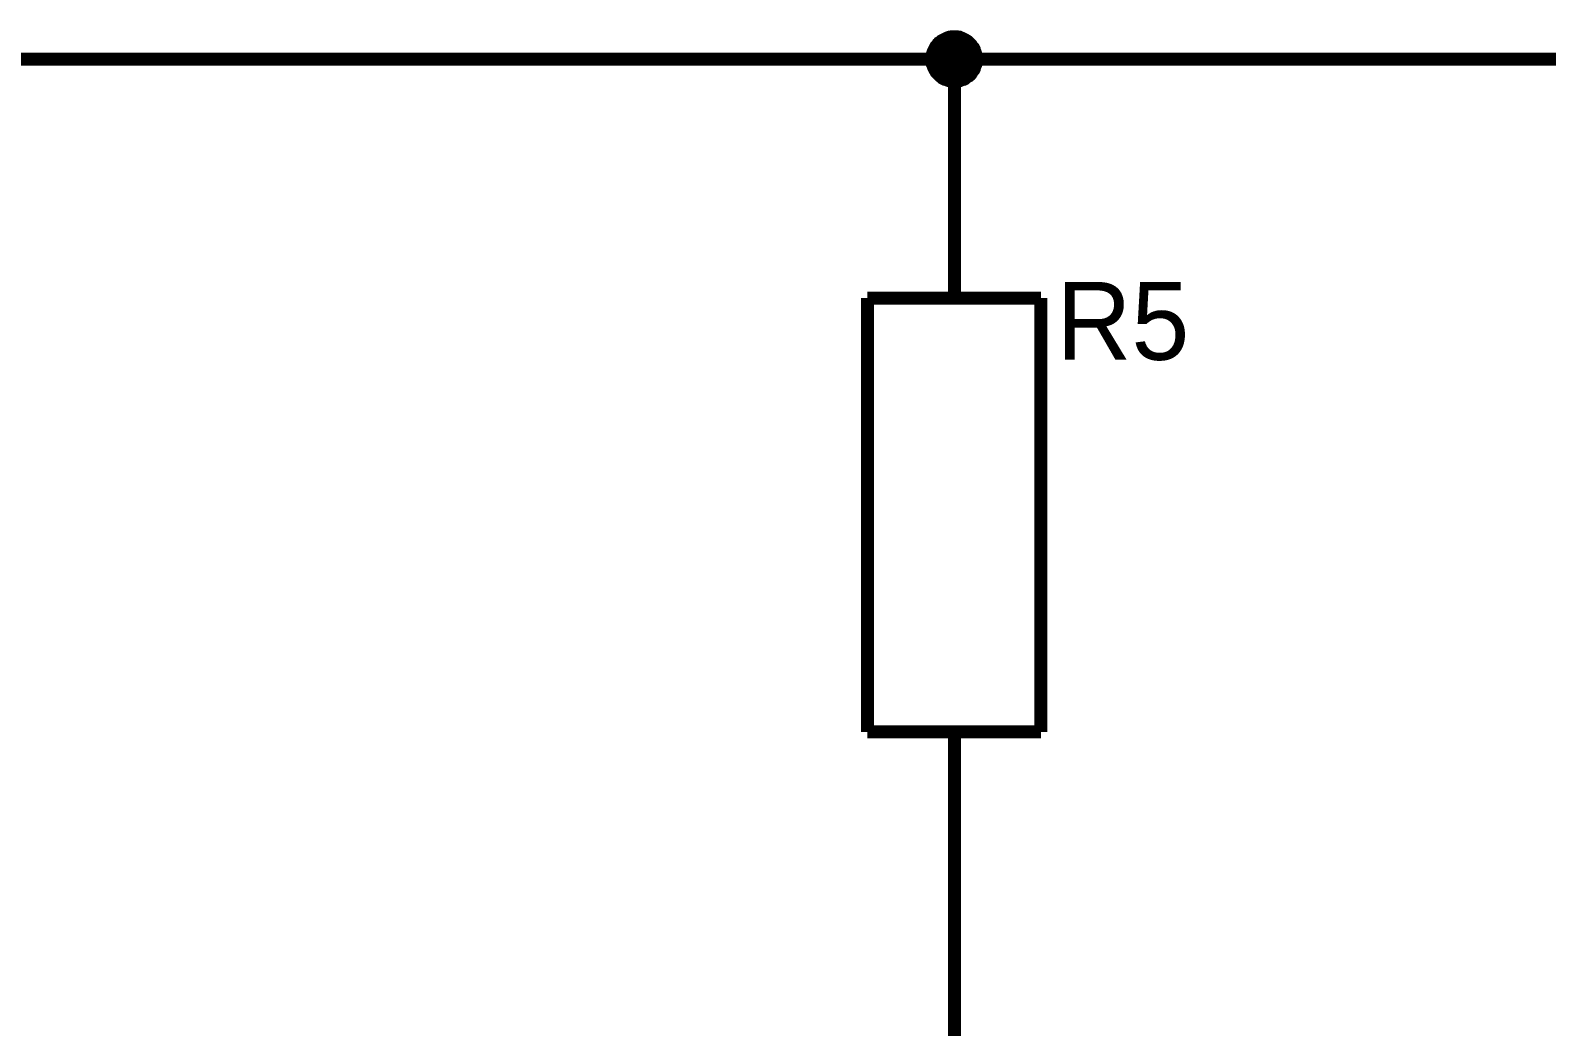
# Model space of a CAD drawing. Header units: inches. Extents: x 0 to 420, y 0 to 297.
# Drawn here: x 120.24 to 155.18, y 194.71 to 217.66 of the extents above; entities that cross this region are included whole.
import ezdxf

# ---------------------------------------------------------------- set-up
doc = ezdxf.new("R2010")
doc.units = ezdxf.units.IN
doc.layers.add('Sheet', color=255, linetype='Continuous')

msp = doc.modelspace()

# ---------------------------------------------------------------- linework, layer by layer
at = {"layer": 'Sheet'}
for points, const_width in [([(141.015, 216.992), (141.015, 217.014), (141.015, 217.048), (141.027, 217.07), (141.027, 217.093), (141.027, 217.115), (141.038, 217.149), (141.049, 217.171), (141.06, 217.194), (141.071, 217.216), (141.083, 217.238), (141.094, 217.261), (141.105, 217.283), (141.116, 217.294), (141.139, 217.317), (141.15, 217.339), (141.172, 217.35), (141.183, 217.373), (141.206, 217.384), (141.228, 217.406), (141.239, 217.418), (141.262, 217.429), (141.284, 217.44), (141.307, 217.451), (141.329, 217.462), (141.351, 217.474), (141.374, 217.485), (141.407, 217.496), (141.43, 217.496), (141.452, 217.496), (141.475, 217.507), (141.508, 217.507), (141.531, 217.507)], 0.3), ([(141.015, 216.992), (141.015, 217.014), (141.015, 217.048), (141.027, 217.07), (141.027, 217.093), (141.027, 217.115), (141.038, 217.149), (141.049, 217.171), (141.06, 217.194), (141.071, 217.216), (141.083, 217.238), (141.094, 217.261), (141.105, 217.283), (141.116, 217.294), (141.139, 217.317), (141.15, 217.339), (141.172, 217.35), (141.183, 217.373), (141.206, 217.384), (141.228, 217.406), (141.239, 217.418), (141.262, 217.429), (141.284, 217.44), (141.307, 217.451), (141.329, 217.462), (141.351, 217.474), (141.374, 217.485), (141.407, 217.496), (141.43, 217.496), (141.452, 217.496), (141.475, 217.507), (141.508, 217.507), (141.531, 217.507)], 0.3), ([(141.015, 216.992), (141.015, 217.014), (141.015, 217.048), (141.027, 217.07), (141.027, 217.093), (141.027, 217.115), (141.038, 217.149), (141.049, 217.171), (141.06, 217.194), (141.071, 217.216), (141.083, 217.238), (141.094, 217.261), (141.105, 217.283), (141.116, 217.294), (141.139, 217.317), (141.15, 217.339), (141.172, 217.35), (141.183, 217.373), (141.206, 217.384), (141.228, 217.406), (141.239, 217.418), (141.262, 217.429), (141.284, 217.44), (141.307, 217.451), (141.329, 217.462), (141.351, 217.474), (141.374, 217.485), (141.407, 217.496), (141.43, 217.496), (141.452, 217.496), (141.475, 217.507), (141.508, 217.507), (141.531, 217.507)], 0.3), ([(141.015, 216.992), (141.015, 217.014), (141.015, 217.048), (141.027, 217.07), (141.027, 217.093), (141.027, 217.115), (141.038, 217.149), (141.049, 217.171), (141.06, 217.194), (141.071, 217.216), (141.083, 217.238), (141.094, 217.261), (141.105, 217.283), (141.116, 217.294), (141.139, 217.317), (141.15, 217.339), (141.172, 217.35), (141.183, 217.373), (141.206, 217.384), (141.228, 217.406), (141.239, 217.418), (141.262, 217.429), (141.284, 217.44), (141.307, 217.451), (141.329, 217.462), (141.351, 217.474), (141.374, 217.485), (141.407, 217.496), (141.43, 217.496), (141.452, 217.496), (141.475, 217.507), (141.508, 217.507), (141.531, 217.507)], 0.3), ([(141.015, 216.992), (141.015, 217.014), (141.015, 217.048), (141.027, 217.07), (141.027, 217.093), (141.027, 217.115), (141.038, 217.149), (141.049, 217.171), (141.06, 217.194), (141.071, 217.216), (141.083, 217.238), (141.094, 217.261), (141.105, 217.283), (141.116, 217.294), (141.139, 217.317), (141.15, 217.339), (141.172, 217.35), (141.183, 217.373), (141.206, 217.384), (141.228, 217.406), (141.239, 217.418), (141.262, 217.429), (141.284, 217.44), (141.307, 217.451), (141.329, 217.462), (141.351, 217.474), (141.374, 217.485), (141.407, 217.496), (141.43, 217.496), (141.452, 217.496), (141.475, 217.507), (141.508, 217.507), (141.531, 217.507)], 0.0991), ([(141.015, 216.992), (141.015, 217.014), (141.015, 217.048), (141.027, 217.07), (141.027, 217.093), (141.027, 217.115), (141.038, 217.149), (141.049, 217.171), (141.06, 217.194), (141.071, 217.216), (141.083, 217.238), (141.094, 217.261), (141.105, 217.283), (141.116, 217.294), (141.139, 217.317), (141.15, 217.339), (141.172, 217.35), (141.183, 217.373), (141.206, 217.384), (141.228, 217.406), (141.239, 217.418), (141.262, 217.429), (141.284, 217.44), (141.307, 217.451), (141.329, 217.462), (141.351, 217.474), (141.374, 217.485), (141.407, 217.496), (141.43, 217.496), (141.452, 217.496), (141.475, 217.507), (141.508, 217.507), (141.531, 217.507)], 0.0991), ([(141.015, 216.992), (141.015, 217.014), (141.015, 217.048), (141.027, 217.07), (141.027, 217.093), (141.027, 217.115), (141.038, 217.149), (141.049, 217.171), (141.06, 217.194), (141.071, 217.216), (141.083, 217.238), (141.094, 217.261), (141.105, 217.283), (141.116, 217.294), (141.139, 217.317), (141.15, 217.339), (141.172, 217.35), (141.183, 217.373), (141.206, 217.384), (141.228, 217.406), (141.239, 217.418), (141.262, 217.429), (141.284, 217.44), (141.307, 217.451), (141.329, 217.462), (141.351, 217.474), (141.374, 217.485), (141.407, 217.496), (141.43, 217.496), (141.452, 217.496), (141.475, 217.507), (141.508, 217.507), (141.531, 217.507)], 0.0991), ([(141.015, 216.992), (141.015, 217.014), (141.015, 217.048), (141.027, 217.07), (141.027, 217.093), (141.027, 217.115), (141.038, 217.149), (141.049, 217.171), (141.06, 217.194), (141.071, 217.216), (141.083, 217.238), (141.094, 217.261), (141.105, 217.283), (141.116, 217.294), (141.139, 217.317), (141.15, 217.339), (141.172, 217.35), (141.183, 217.373), (141.206, 217.384), (141.228, 217.406), (141.239, 217.418), (141.262, 217.429), (141.284, 217.44), (141.307, 217.451), (141.329, 217.462), (141.351, 217.474), (141.374, 217.485), (141.407, 217.496), (141.43, 217.496), (141.452, 217.496), (141.475, 217.507), (141.508, 217.507), (141.531, 217.507)], 0.0991), ([(141.531, 217.507), (141.531, 217.507)], 0.3), ([(141.531, 217.507), (141.553, 217.507), (141.586, 217.507), (141.609, 217.496), (141.631, 217.496), (141.654, 217.496), (141.676, 217.485), (141.71, 217.474), (141.732, 217.462), (141.754, 217.451), (141.777, 217.44), (141.788, 217.429), (141.81, 217.418), (141.833, 217.406), (141.855, 217.384), (141.866, 217.373), (141.889, 217.35), (141.9, 217.339), (141.922, 217.317), (141.934, 217.294), (141.945, 217.283), (141.967, 217.261), (141.978, 217.238), (141.99, 217.216), (141.99, 217.194), (142.001, 217.171), (142.012, 217.149), (142.023, 217.115), (142.023, 217.093), (142.023, 217.07), (142.034, 217.048), (142.034, 217.014), (142.034, 216.992)], 0.3), ([(141.531, 217.507), (141.531, 217.507)], 0.3), ([(141.531, 217.507), (141.553, 217.507), (141.586, 217.507), (141.609, 217.496), (141.631, 217.496), (141.654, 217.496), (141.676, 217.485), (141.71, 217.474), (141.732, 217.462), (141.754, 217.451), (141.777, 217.44), (141.788, 217.429), (141.81, 217.418), (141.833, 217.406), (141.855, 217.384), (141.866, 217.373), (141.889, 217.35), (141.9, 217.339), (141.922, 217.317), (141.934, 217.294), (141.945, 217.283), (141.967, 217.261), (141.978, 217.238), (141.99, 217.216), (141.99, 217.194), (142.001, 217.171), (142.012, 217.149), (142.023, 217.115), (142.023, 217.093), (142.023, 217.07), (142.034, 217.048), (142.034, 217.014), (142.034, 216.992)], 0.3), ([(141.531, 217.507), (141.531, 217.507)], 0.3), ([(141.531, 217.507), (141.553, 217.507), (141.586, 217.507), (141.609, 217.496), (141.631, 217.496), (141.654, 217.496), (141.676, 217.485), (141.71, 217.474), (141.732, 217.462), (141.754, 217.451), (141.777, 217.44), (141.788, 217.429), (141.81, 217.418), (141.833, 217.406), (141.855, 217.384), (141.866, 217.373), (141.889, 217.35), (141.9, 217.339), (141.922, 217.317), (141.934, 217.294), (141.945, 217.283), (141.967, 217.261), (141.978, 217.238), (141.99, 217.216), (141.99, 217.194), (142.001, 217.171), (142.012, 217.149), (142.023, 217.115), (142.023, 217.093), (142.023, 217.07), (142.034, 217.048), (142.034, 217.014), (142.034, 216.992)], 0.3), ([(141.531, 217.507), (141.531, 217.507)], 0.3), ([(141.531, 217.507), (141.553, 217.507), (141.586, 217.507), (141.609, 217.496), (141.631, 217.496), (141.654, 217.496), (141.676, 217.485), (141.71, 217.474), (141.732, 217.462), (141.754, 217.451), (141.777, 217.44), (141.788, 217.429), (141.81, 217.418), (141.833, 217.406), (141.855, 217.384), (141.866, 217.373), (141.889, 217.35), (141.9, 217.339), (141.922, 217.317), (141.934, 217.294), (141.945, 217.283), (141.967, 217.261), (141.978, 217.238), (141.99, 217.216), (141.99, 217.194), (142.001, 217.171), (142.012, 217.149), (142.023, 217.115), (142.023, 217.093), (142.023, 217.07), (142.034, 217.048), (142.034, 217.014), (142.034, 216.992)], 0.3), ([(141.531, 217.507), (141.531, 217.507)], 0.0991), ([(141.531, 217.507), (141.553, 217.507), (141.586, 217.507), (141.609, 217.496), (141.631, 217.496), (141.654, 217.496), (141.676, 217.485), (141.71, 217.474), (141.732, 217.462), (141.754, 217.451), (141.777, 217.44), (141.788, 217.429), (141.81, 217.418), (141.833, 217.406), (141.855, 217.384), (141.866, 217.373), (141.889, 217.35), (141.9, 217.339), (141.922, 217.317), (141.934, 217.294), (141.945, 217.283), (141.967, 217.261), (141.978, 217.238), (141.99, 217.216), (141.99, 217.194), (142.001, 217.171), (142.012, 217.149), (142.023, 217.115), (142.023, 217.093), (142.023, 217.07), (142.034, 217.048), (142.034, 217.014), (142.034, 216.992)], 0.0991), ([(141.531, 217.507), (141.531, 217.507)], 0.0991), ([(141.531, 217.507), (141.553, 217.507), (141.586, 217.507), (141.609, 217.496), (141.631, 217.496), (141.654, 217.496), (141.676, 217.485), (141.71, 217.474), (141.732, 217.462), (141.754, 217.451), (141.777, 217.44), (141.788, 217.429), (141.81, 217.418), (141.833, 217.406), (141.855, 217.384), (141.866, 217.373), (141.889, 217.35), (141.9, 217.339), (141.922, 217.317), (141.934, 217.294), (141.945, 217.283), (141.967, 217.261), (141.978, 217.238), (141.99, 217.216), (141.99, 217.194), (142.001, 217.171), (142.012, 217.149), (142.023, 217.115), (142.023, 217.093), (142.023, 217.07), (142.034, 217.048), (142.034, 217.014), (142.034, 216.992)], 0.0991), ([(141.531, 217.507), (141.531, 217.507)], 0.0991), ([(141.531, 217.507), (141.553, 217.507), (141.586, 217.507), (141.609, 217.496), (141.631, 217.496), (141.654, 217.496), (141.676, 217.485), (141.71, 217.474), (141.732, 217.462), (141.754, 217.451), (141.777, 217.44), (141.788, 217.429), (141.81, 217.418), (141.833, 217.406), (141.855, 217.384), (141.866, 217.373), (141.889, 217.35), (141.9, 217.339), (141.922, 217.317), (141.934, 217.294), (141.945, 217.283), (141.967, 217.261), (141.978, 217.238), (141.99, 217.216), (141.99, 217.194), (142.001, 217.171), (142.012, 217.149), (142.023, 217.115), (142.023, 217.093), (142.023, 217.07), (142.034, 217.048), (142.034, 217.014), (142.034, 216.992)], 0.0991), ([(141.531, 217.507), (141.531, 217.507)], 0.0991), ([(141.531, 217.507), (141.553, 217.507), (141.586, 217.507), (141.609, 217.496), (141.631, 217.496), (141.654, 217.496), (141.676, 217.485), (141.71, 217.474), (141.732, 217.462), (141.754, 217.451), (141.777, 217.44), (141.788, 217.429), (141.81, 217.418), (141.833, 217.406), (141.855, 217.384), (141.866, 217.373), (141.889, 217.35), (141.9, 217.339), (141.922, 217.317), (141.934, 217.294), (141.945, 217.283), (141.967, 217.261), (141.978, 217.238), (141.99, 217.216), (141.99, 217.194), (142.001, 217.171), (142.012, 217.149), (142.023, 217.115), (142.023, 217.093), (142.023, 217.07), (142.034, 217.048), (142.034, 217.014), (142.034, 216.992)], 0.0991), ([(105.045, 216.992), (141.531, 216.992), (223.506, 216.992)], 0.3), ([(141.531, 216.488), (141.508, 216.488), (141.475, 216.488), (141.452, 216.499), (141.43, 216.499), (141.407, 216.499), (141.374, 216.51), (141.351, 216.521), (141.329, 216.533), (141.307, 216.533), (141.284, 216.544), (141.262, 216.555), (141.239, 216.577), (141.228, 216.589), (141.206, 216.6), (141.183, 216.622), (141.172, 216.633), (141.15, 216.656), (141.139, 216.667), (141.116, 216.689), (141.105, 216.712), (141.094, 216.734), (141.083, 216.745), (141.071, 216.768), (141.06, 216.79), (141.049, 216.813), (141.038, 216.846), (141.027, 216.869), (141.027, 216.891), (141.027, 216.914), (141.015, 216.936), (141.015, 216.97), (141.015, 216.992)], 0.3), ([(141.015, 216.992), (141.015, 216.992)], 0.3), ([(141.531, 216.488), (141.508, 216.488), (141.475, 216.488), (141.452, 216.499), (141.43, 216.499), (141.407, 216.499), (141.374, 216.51), (141.351, 216.521), (141.329, 216.533), (141.307, 216.533), (141.284, 216.544), (141.262, 216.555), (141.239, 216.577), (141.228, 216.589), (141.206, 216.6), (141.183, 216.622), (141.172, 216.633), (141.15, 216.656), (141.139, 216.667), (141.116, 216.689), (141.105, 216.712), (141.094, 216.734), (141.083, 216.745), (141.071, 216.768), (141.06, 216.79), (141.049, 216.813), (141.038, 216.846), (141.027, 216.869), (141.027, 216.891), (141.027, 216.914), (141.015, 216.936), (141.015, 216.97), (141.015, 216.992)], 0.3), ([(141.015, 216.992), (141.015, 216.992)], 0.3), ([(141.531, 216.488), (141.508, 216.488), (141.475, 216.488), (141.452, 216.499), (141.43, 216.499), (141.407, 216.499), (141.374, 216.51), (141.351, 216.521), (141.329, 216.533), (141.307, 216.533), (141.284, 216.544), (141.262, 216.555), (141.239, 216.577), (141.228, 216.589), (141.206, 216.6), (141.183, 216.622), (141.172, 216.633), (141.15, 216.656), (141.139, 216.667), (141.116, 216.689), (141.105, 216.712), (141.094, 216.734), (141.083, 216.745), (141.071, 216.768), (141.06, 216.79), (141.049, 216.813), (141.038, 216.846), (141.027, 216.869), (141.027, 216.891), (141.027, 216.914), (141.015, 216.936), (141.015, 216.97), (141.015, 216.992)], 0.3), ([(141.015, 216.992), (141.015, 216.992)], 0.3), ([(141.531, 216.488), (141.508, 216.488), (141.475, 216.488), (141.452, 216.499), (141.43, 216.499), (141.407, 216.499), (141.374, 216.51), (141.351, 216.521), (141.329, 216.533), (141.307, 216.533), (141.284, 216.544), (141.262, 216.555), (141.239, 216.577), (141.228, 216.589), (141.206, 216.6), (141.183, 216.622), (141.172, 216.633), (141.15, 216.656), (141.139, 216.667), (141.116, 216.689), (141.105, 216.712), (141.094, 216.734), (141.083, 216.745), (141.071, 216.768), (141.06, 216.79), (141.049, 216.813), (141.038, 216.846), (141.027, 216.869), (141.027, 216.891), (141.027, 216.914), (141.015, 216.936), (141.015, 216.97), (141.015, 216.992)], 0.3), ([(141.015, 216.992), (141.015, 216.992)], 0.3), ([(141.531, 216.488), (141.508, 216.488), (141.475, 216.488), (141.452, 216.499), (141.43, 216.499), (141.407, 216.499), (141.374, 216.51), (141.351, 216.521), (141.329, 216.533), (141.307, 216.533), (141.284, 216.544), (141.262, 216.555), (141.239, 216.577), (141.228, 216.589), (141.206, 216.6), (141.183, 216.622), (141.172, 216.633), (141.15, 216.656), (141.139, 216.667), (141.116, 216.689), (141.105, 216.712), (141.094, 216.734), (141.083, 216.745), (141.071, 216.768), (141.06, 216.79), (141.049, 216.813), (141.038, 216.846), (141.027, 216.869), (141.027, 216.891), (141.027, 216.914), (141.015, 216.936), (141.015, 216.97), (141.015, 216.992)], 0.0991), ([(141.015, 216.992), (141.015, 216.992)], 0.0991), ([(141.531, 216.488), (141.508, 216.488), (141.475, 216.488), (141.452, 216.499), (141.43, 216.499), (141.407, 216.499), (141.374, 216.51), (141.351, 216.521), (141.329, 216.533), (141.307, 216.533), (141.284, 216.544), (141.262, 216.555), (141.239, 216.577), (141.228, 216.589), (141.206, 216.6), (141.183, 216.622), (141.172, 216.633), (141.15, 216.656), (141.139, 216.667), (141.116, 216.689), (141.105, 216.712), (141.094, 216.734), (141.083, 216.745), (141.071, 216.768), (141.06, 216.79), (141.049, 216.813), (141.038, 216.846), (141.027, 216.869), (141.027, 216.891), (141.027, 216.914), (141.015, 216.936), (141.015, 216.97), (141.015, 216.992)], 0.0991), ([(141.015, 216.992), (141.015, 216.992)], 0.0991), ([(141.531, 216.488), (141.508, 216.488), (141.475, 216.488), (141.452, 216.499), (141.43, 216.499), (141.407, 216.499), (141.374, 216.51), (141.351, 216.521), (141.329, 216.533), (141.307, 216.533), (141.284, 216.544), (141.262, 216.555), (141.239, 216.577), (141.228, 216.589), (141.206, 216.6), (141.183, 216.622), (141.172, 216.633), (141.15, 216.656), (141.139, 216.667), (141.116, 216.689), (141.105, 216.712), (141.094, 216.734), (141.083, 216.745), (141.071, 216.768), (141.06, 216.79), (141.049, 216.813), (141.038, 216.846), (141.027, 216.869), (141.027, 216.891), (141.027, 216.914), (141.015, 216.936), (141.015, 216.97), (141.015, 216.992)], 0.0991), ([(141.015, 216.992), (141.015, 216.992)], 0.0991), ([(141.531, 216.488), (141.508, 216.488), (141.475, 216.488), (141.452, 216.499), (141.43, 216.499), (141.407, 216.499), (141.374, 216.51), (141.351, 216.521), (141.329, 216.533), (141.307, 216.533), (141.284, 216.544), (141.262, 216.555), (141.239, 216.577), (141.228, 216.589), (141.206, 216.6), (141.183, 216.622), (141.172, 216.633), (141.15, 216.656), (141.139, 216.667), (141.116, 216.689), (141.105, 216.712), (141.094, 216.734), (141.083, 216.745), (141.071, 216.768), (141.06, 216.79), (141.049, 216.813), (141.038, 216.846), (141.027, 216.869), (141.027, 216.891), (141.027, 216.914), (141.015, 216.936), (141.015, 216.97), (141.015, 216.992)], 0.0991), ([(141.015, 216.992), (141.015, 216.992)], 0.0991), ([(141.531, 216.992), (141.531, 216.499)], 0.3), ([(142.034, 216.992), (142.034, 216.97), (142.034, 216.936), (142.023, 216.914), (142.023, 216.891), (142.023, 216.869), (142.012, 216.846), (142.001, 216.813), (141.99, 216.79), (141.99, 216.768), (141.978, 216.745), (141.967, 216.734), (141.945, 216.712), (141.934, 216.689), (141.922, 216.667), (141.9, 216.656), (141.889, 216.633), (141.866, 216.622), (141.855, 216.6), (141.833, 216.589), (141.81, 216.577), (141.788, 216.555), (141.777, 216.544), (141.754, 216.533), (141.732, 216.533), (141.71, 216.521), (141.676, 216.51), (141.654, 216.499), (141.631, 216.499), (141.609, 216.499), (141.586, 216.488), (141.553, 216.488), (141.531, 216.488)], 0.3), ([(142.034, 216.992), (142.034, 216.97), (142.034, 216.936), (142.023, 216.914), (142.023, 216.891), (142.023, 216.869), (142.012, 216.846), (142.001, 216.813), (141.99, 216.79), (141.99, 216.768), (141.978, 216.745), (141.967, 216.734), (141.945, 216.712), (141.934, 216.689), (141.922, 216.667), (141.9, 216.656), (141.889, 216.633), (141.866, 216.622), (141.855, 216.6), (141.833, 216.589), (141.81, 216.577), (141.788, 216.555), (141.777, 216.544), (141.754, 216.533), (141.732, 216.533), (141.71, 216.521), (141.676, 216.51), (141.654, 216.499), (141.631, 216.499), (141.609, 216.499), (141.586, 216.488), (141.553, 216.488), (141.531, 216.488)], 0.3), ([(142.034, 216.992), (142.034, 216.97), (142.034, 216.936), (142.023, 216.914), (142.023, 216.891), (142.023, 216.869), (142.012, 216.846), (142.001, 216.813), (141.99, 216.79), (141.99, 216.768), (141.978, 216.745), (141.967, 216.734), (141.945, 216.712), (141.934, 216.689), (141.922, 216.667), (141.9, 216.656), (141.889, 216.633), (141.866, 216.622), (141.855, 216.6), (141.833, 216.589), (141.81, 216.577), (141.788, 216.555), (141.777, 216.544), (141.754, 216.533), (141.732, 216.533), (141.71, 216.521), (141.676, 216.51), (141.654, 216.499), (141.631, 216.499), (141.609, 216.499), (141.586, 216.488), (141.553, 216.488), (141.531, 216.488)], 0.3), ([(142.034, 216.992), (142.034, 216.97), (142.034, 216.936), (142.023, 216.914), (142.023, 216.891), (142.023, 216.869), (142.012, 216.846), (142.001, 216.813), (141.99, 216.79), (141.99, 216.768), (141.978, 216.745), (141.967, 216.734), (141.945, 216.712), (141.934, 216.689), (141.922, 216.667), (141.9, 216.656), (141.889, 216.633), (141.866, 216.622), (141.855, 216.6), (141.833, 216.589), (141.81, 216.577), (141.788, 216.555), (141.777, 216.544), (141.754, 216.533), (141.732, 216.533), (141.71, 216.521), (141.676, 216.51), (141.654, 216.499), (141.631, 216.499), (141.609, 216.499), (141.586, 216.488), (141.553, 216.488), (141.531, 216.488)], 0.3), ([(142.034, 216.992), (142.034, 216.97), (142.034, 216.936), (142.023, 216.914), (142.023, 216.891), (142.023, 216.869), (142.012, 216.846), (142.001, 216.813), (141.99, 216.79), (141.99, 216.768), (141.978, 216.745), (141.967, 216.734), (141.945, 216.712), (141.934, 216.689), (141.922, 216.667), (141.9, 216.656), (141.889, 216.633), (141.866, 216.622), (141.855, 216.6), (141.833, 216.589), (141.81, 216.577), (141.788, 216.555), (141.777, 216.544), (141.754, 216.533), (141.732, 216.533), (141.71, 216.521), (141.676, 216.51), (141.654, 216.499), (141.631, 216.499), (141.609, 216.499), (141.586, 216.488), (141.553, 216.488), (141.531, 216.488)], 0.0991), ([(142.034, 216.992), (142.034, 216.97), (142.034, 216.936), (142.023, 216.914), (142.023, 216.891), (142.023, 216.869), (142.012, 216.846), (142.001, 216.813), (141.99, 216.79), (141.99, 216.768), (141.978, 216.745), (141.967, 216.734), (141.945, 216.712), (141.934, 216.689), (141.922, 216.667), (141.9, 216.656), (141.889, 216.633), (141.866, 216.622), (141.855, 216.6), (141.833, 216.589), (141.81, 216.577), (141.788, 216.555), (141.777, 216.544), (141.754, 216.533), (141.732, 216.533), (141.71, 216.521), (141.676, 216.51), (141.654, 216.499), (141.631, 216.499), (141.609, 216.499), (141.586, 216.488), (141.553, 216.488), (141.531, 216.488)], 0.0991), ([(142.034, 216.992), (142.034, 216.97), (142.034, 216.936), (142.023, 216.914), (142.023, 216.891), (142.023, 216.869), (142.012, 216.846), (142.001, 216.813), (141.99, 216.79), (141.99, 216.768), (141.978, 216.745), (141.967, 216.734), (141.945, 216.712), (141.934, 216.689), (141.922, 216.667), (141.9, 216.656), (141.889, 216.633), (141.866, 216.622), (141.855, 216.6), (141.833, 216.589), (141.81, 216.577), (141.788, 216.555), (141.777, 216.544), (141.754, 216.533), (141.732, 216.533), (141.71, 216.521), (141.676, 216.51), (141.654, 216.499), (141.631, 216.499), (141.609, 216.499), (141.586, 216.488), (141.553, 216.488), (141.531, 216.488)], 0.0991), ([(142.034, 216.992), (142.034, 216.97), (142.034, 216.936), (142.023, 216.914), (142.023, 216.891), (142.023, 216.869), (142.012, 216.846), (142.001, 216.813), (141.99, 216.79), (141.99, 216.768), (141.978, 216.745), (141.967, 216.734), (141.945, 216.712), (141.934, 216.689), (141.922, 216.667), (141.9, 216.656), (141.889, 216.633), (141.866, 216.622), (141.855, 216.6), (141.833, 216.589), (141.81, 216.577), (141.788, 216.555), (141.777, 216.544), (141.754, 216.533), (141.732, 216.533), (141.71, 216.521), (141.676, 216.51), (141.654, 216.499), (141.631, 216.499), (141.609, 216.499), (141.586, 216.488), (141.553, 216.488), (141.531, 216.488)], 0.0991), ([(142.034, 216.992), (142.034, 216.992), (142.034, 216.992), (142.034, 216.992), (142.034, 216.992), (142.034, 216.992), (142.034, 216.992), (142.034, 216.992), (142.034, 216.992), (142.034, 216.992), (142.034, 216.992), (142.034, 216.992), (142.034, 216.992), (142.034, 216.992), (142.034, 216.992), (142.034, 216.992), (142.034, 216.992), (142.034, 216.992), (142.034, 216.992), (142.034, 216.992), (142.034, 216.992), (142.034, 216.992), (142.034, 216.992), (142.034, 216.992), (142.034, 216.992), (142.034, 216.992), (142.034, 216.992), (142.034, 216.992), (142.034, 216.992), (142.034, 216.992), (142.034, 216.992), (142.034, 216.992), (142.034, 216.992)], 0.3), ([(142.034, 216.992), (142.034, 216.992)], 0.3), ([(142.034, 216.992), (142.034, 216.992), (142.034, 216.992), (142.034, 216.992), (142.034, 216.992), (142.034, 216.992), (142.034, 216.992), (142.034, 216.992), (142.034, 216.992), (142.034, 216.992), (142.034, 216.992), (142.034, 216.992), (142.034, 216.992), (142.034, 216.992), (142.034, 216.992), (142.034, 216.992), (142.034, 216.992), (142.034, 216.992), (142.034, 216.992), (142.034, 216.992), (142.034, 216.992), (142.034, 216.992), (142.034, 216.992), (142.034, 216.992), (142.034, 216.992), (142.034, 216.992), (142.034, 216.992), (142.034, 216.992), (142.034, 216.992), (142.034, 216.992), (142.034, 216.992), (142.034, 216.992), (142.034, 216.992)], 0.3), ([(142.034, 216.992), (142.034, 216.992)], 0.3), ([(142.034, 216.992), (142.034, 216.992), (142.034, 216.992), (142.034, 216.992), (142.034, 216.992), (142.034, 216.992), (142.034, 216.992), (142.034, 216.992), (142.034, 216.992), (142.034, 216.992), (142.034, 216.992), (142.034, 216.992), (142.034, 216.992), (142.034, 216.992), (142.034, 216.992), (142.034, 216.992), (142.034, 216.992), (142.034, 216.992), (142.034, 216.992), (142.034, 216.992), (142.034, 216.992), (142.034, 216.992), (142.034, 216.992), (142.034, 216.992), (142.034, 216.992), (142.034, 216.992), (142.034, 216.992), (142.034, 216.992), (142.034, 216.992), (142.034, 216.992), (142.034, 216.992), (142.034, 216.992), (142.034, 216.992)], 0.3), ([(142.034, 216.992), (142.034, 216.992)], 0.3), ([(142.034, 216.992), (142.034, 216.992), (142.034, 216.992), (142.034, 216.992), (142.034, 216.992), (142.034, 216.992), (142.034, 216.992), (142.034, 216.992), (142.034, 216.992), (142.034, 216.992), (142.034, 216.992), (142.034, 216.992), (142.034, 216.992), (142.034, 216.992), (142.034, 216.992), (142.034, 216.992), (142.034, 216.992), (142.034, 216.992), (142.034, 216.992), (142.034, 216.992), (142.034, 216.992), (142.034, 216.992), (142.034, 216.992), (142.034, 216.992), (142.034, 216.992), (142.034, 216.992), (142.034, 216.992), (142.034, 216.992), (142.034, 216.992), (142.034, 216.992), (142.034, 216.992), (142.034, 216.992), (142.034, 216.992)], 0.3), ([(142.034, 216.992), (142.034, 216.992)], 0.3), ([(142.034, 216.992), (142.034, 216.992), (142.034, 216.992), (142.034, 216.992), (142.034, 216.992), (142.034, 216.992), (142.034, 216.992), (142.034, 216.992), (142.034, 216.992), (142.034, 216.992), (142.034, 216.992), (142.034, 216.992), (142.034, 216.992), (142.034, 216.992), (142.034, 216.992), (142.034, 216.992), (142.034, 216.992), (142.034, 216.992), (142.034, 216.992), (142.034, 216.992), (142.034, 216.992), (142.034, 216.992), (142.034, 216.992), (142.034, 216.992), (142.034, 216.992), (142.034, 216.992), (142.034, 216.992), (142.034, 216.992), (142.034, 216.992), (142.034, 216.992), (142.034, 216.992), (142.034, 216.992), (142.034, 216.992)], 0.0991), ([(142.034, 216.992), (142.034, 216.992)], 0.0991), ([(142.034, 216.992), (142.034, 216.992), (142.034, 216.992), (142.034, 216.992), (142.034, 216.992), (142.034, 216.992), (142.034, 216.992), (142.034, 216.992), (142.034, 216.992), (142.034, 216.992), (142.034, 216.992), (142.034, 216.992), (142.034, 216.992), (142.034, 216.992), (142.034, 216.992), (142.034, 216.992), (142.034, 216.992), (142.034, 216.992), (142.034, 216.992), (142.034, 216.992), (142.034, 216.992), (142.034, 216.992), (142.034, 216.992), (142.034, 216.992), (142.034, 216.992), (142.034, 216.992), (142.034, 216.992), (142.034, 216.992), (142.034, 216.992), (142.034, 216.992), (142.034, 216.992), (142.034, 216.992), (142.034, 216.992)], 0.0991), ([(142.034, 216.992), (142.034, 216.992)], 0.0991), ([(142.034, 216.992), (142.034, 216.992), (142.034, 216.992), (142.034, 216.992), (142.034, 216.992), (142.034, 216.992), (142.034, 216.992), (142.034, 216.992), (142.034, 216.992), (142.034, 216.992), (142.034, 216.992), (142.034, 216.992), (142.034, 216.992), (142.034, 216.992), (142.034, 216.992), (142.034, 216.992), (142.034, 216.992), (142.034, 216.992), (142.034, 216.992), (142.034, 216.992), (142.034, 216.992), (142.034, 216.992), (142.034, 216.992), (142.034, 216.992), (142.034, 216.992), (142.034, 216.992), (142.034, 216.992), (142.034, 216.992), (142.034, 216.992), (142.034, 216.992), (142.034, 216.992), (142.034, 216.992), (142.034, 216.992)], 0.0991), ([(142.034, 216.992), (142.034, 216.992)], 0.0991), ([(142.034, 216.992), (142.034, 216.992), (142.034, 216.992), (142.034, 216.992), (142.034, 216.992), (142.034, 216.992), (142.034, 216.992), (142.034, 216.992), (142.034, 216.992), (142.034, 216.992), (142.034, 216.992), (142.034, 216.992), (142.034, 216.992), (142.034, 216.992), (142.034, 216.992), (142.034, 216.992), (142.034, 216.992), (142.034, 216.992), (142.034, 216.992), (142.034, 216.992), (142.034, 216.992), (142.034, 216.992), (142.034, 216.992), (142.034, 216.992), (142.034, 216.992), (142.034, 216.992), (142.034, 216.992), (142.034, 216.992), (142.034, 216.992), (142.034, 216.992), (142.034, 216.992), (142.034, 216.992), (142.034, 216.992)], 0.0991), ([(142.034, 216.992), (142.034, 216.992)], 0.0991), ([(141.531, 211.492), (141.531, 216.499)], 0.3), ([(143.524, 211.492), (139.526, 211.492)], 0.3), ([(139.526, 211.492), (139.526, 201.499)], 0.3), ([(143.524, 201.499), (143.524, 211.492)], 0.3), ([(139.526, 201.499), (143.524, 201.499)], 0.3), ([(141.531, 201.499), (141.531, 196.491)], 0.3), ([(141.531, 168.989), (141.531, 168.989), (141.531, 189.994), (141.531, 196.491)], 0.3)]:
    msp.add_lwpolyline(points, dxfattribs=dict(at, const_width=const_width))
at = {"layer": 'Sheet', "const_width": 0.508}
msp.add_lwpolyline([(141.246, 217, 1), (141.754, 217, 1)], format="xyb", close=True, dxfattribs=at)

# ---------------------------------------------------------------- texts
at = {"layer": 'Sheet'}
msp.add_text('R5', height=1.7924, dxfattribs=at).set_placement((143.882, 210.069))

doc.saveas('drawing.dxf')
